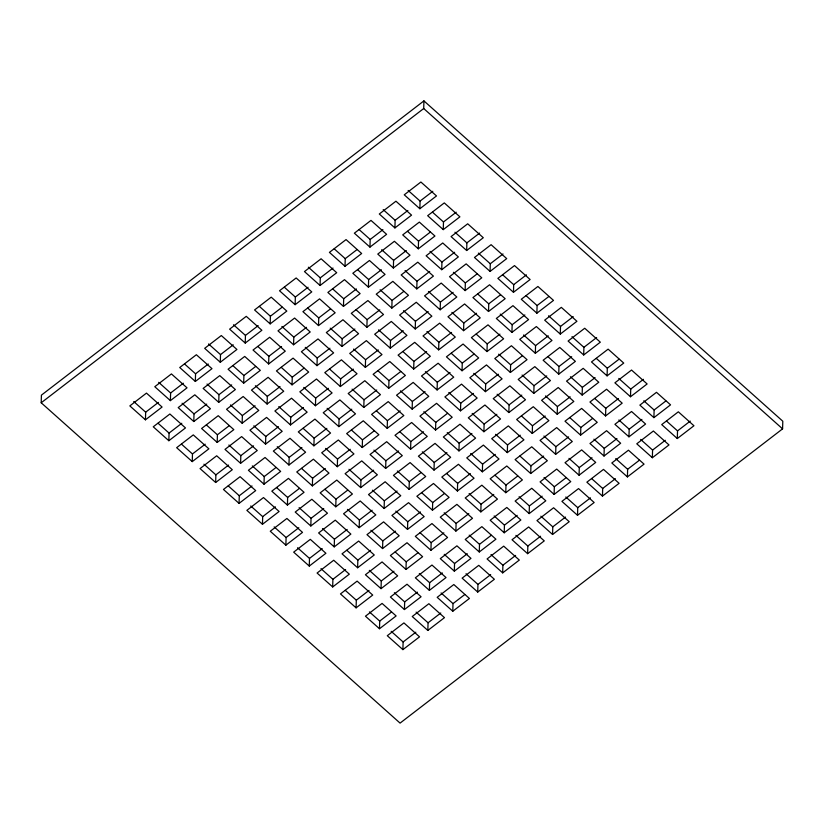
<?xml version="1.0" encoding="UTF-8"?>
<svg xmlns="http://www.w3.org/2000/svg" width="824" height="824" viewBox="0 0 824 824"><rect width="100%" height="100%" fill="white"/><g stroke="black" fill="none" stroke-linecap="round" stroke-linejoin="round"><path stroke-width="1.24" d="M41.2 402.781L41.416 395.139L423.927 100.889L782.8 421.219L782.584 428.861L400.073 723.111L41.2 402.781L423.711 108.531L423.927 100.889M145.446 419.828L129.842 405.902L146.476 393.11L162.081 407.035L145.446 419.828L145.663 412.185L133.725 401.535M168.848 440.727L153.254 426.791L169.878 413.998L185.482 427.924L168.848 440.727L169.064 433.074L158.053 423.237M170.393 400.639L154.788 386.714L171.423 373.921L187.027 387.847L170.393 400.639L170.609 392.997L158.672 382.336M192.26 461.615L176.655 447.69L193.28 434.897L208.884 448.822L192.26 461.615L192.466 453.962L181.455 444.136M193.794 421.528L178.2 407.602L194.825 394.809L210.429 408.735L193.794 421.528L194.011 413.885L182.083 403.235M195.34 381.45L179.735 367.525L196.37 354.732L211.974 368.658L195.34 381.45L195.556 373.797L184.545 363.971M215.661 482.503L200.057 468.578L216.691 455.785L232.296 469.711L215.661 482.503L215.878 474.851L203.94 464.2M217.206 442.426L201.602 428.501L218.226 415.698L233.831 429.634L217.206 442.426L217.412 434.773L206.402 424.947M218.741 402.339L203.147 388.413L219.771 375.62L235.376 389.546L218.741 402.339L218.957 394.696L207.03 384.046M220.286 362.261L204.682 348.336L221.316 335.543L236.921 349.469L220.286 362.261L220.502 354.608L208.565 343.958M239.063 503.392L223.458 489.466L240.093 476.674L255.698 490.599L239.063 503.392L239.279 495.749L228.269 485.913M240.608 463.315L225.004 449.389L241.638 436.596L257.243 450.522L240.608 463.315L240.824 455.662L228.887 445.012M242.153 423.237L226.548 409.301L243.173 396.509L258.777 410.434L242.153 423.237L242.359 415.584L230.432 404.934M243.688 383.15L228.094 369.224L244.718 356.432L260.322 370.357L243.688 383.15L243.904 375.497L232.893 365.671M245.233 343.072L229.628 329.147L246.263 316.344L261.867 330.28L245.233 343.072L245.449 335.419L233.511 324.769M262.475 524.291L246.87 510.355L263.495 497.562L279.099 511.488L262.475 524.291L262.681 516.638L250.754 505.988M264.01 484.203L248.405 470.277L265.04 457.485L280.644 471.41L264.01 484.203L264.226 476.56L252.298 465.91M265.555 444.126L249.95 430.2L266.585 417.408L282.189 431.333L265.555 444.126L265.771 436.473L253.833 425.823M267.1 404.038L251.495 390.113L268.119 377.32L283.724 391.246L267.1 404.038L267.306 396.396L255.378 385.745M268.634 363.961L253.04 350.035L269.664 337.243L285.269 351.168L268.634 363.961L268.851 356.308L257.84 346.482M270.179 323.883L254.575 309.948L271.209 297.155L286.814 311.091L270.179 323.883L270.396 316.231L259.385 306.394M285.877 545.179L270.272 531.253L286.906 518.461L302.511 532.386L285.877 545.179L286.093 537.526L274.155 526.876M287.422 505.091L271.817 491.166L288.441 478.373L304.046 492.299L287.422 505.091L287.627 497.449L276.617 487.612M288.956 465.014L273.352 451.089L289.986 438.296L305.591 452.222L288.956 465.014L289.173 457.361L277.245 446.711M290.501 424.937L274.897 411.001L291.531 398.208L307.136 412.144L290.501 424.937L290.718 417.284L278.78 406.634M292.046 384.849L276.442 370.924L293.066 358.131L308.67 372.057L292.046 384.849L292.252 377.207L281.242 367.37M293.581 344.772L277.987 330.846L294.611 318.054L310.215 331.979L293.581 344.772L293.797 337.119L281.87 326.469M295.126 304.684L279.521 290.759L296.156 277.966L311.76 291.892L295.126 304.684L295.342 297.042L284.332 287.205M309.278 566.067L293.674 552.142L310.308 539.349L325.913 553.275L309.278 566.067L309.494 558.414L297.557 547.764M310.823 525.99L295.219 512.064L311.853 499.262L327.458 513.197L310.823 525.99L311.039 518.337L299.102 507.687M312.368 485.903L296.764 471.977L313.388 459.184L328.992 473.11L312.368 485.903L312.574 478.26L301.563 468.423M313.903 445.825L298.298 431.9L314.933 419.107L330.537 433.033L313.903 445.825L314.119 438.172L303.108 428.346M315.448 405.748L299.843 391.812L316.478 379.019L332.082 392.945L315.448 405.748L315.664 398.095L303.726 387.445M316.993 365.66L301.388 351.735L318.012 338.942L333.617 352.868L316.993 365.66L317.199 358.007L305.271 347.357M318.528 325.583L302.933 311.657L319.558 298.854L335.162 312.79L318.528 325.583L318.744 317.93L307.733 308.104M320.072 285.495L304.468 271.57L321.103 258.777L336.707 272.703L320.072 285.495L320.289 277.853L308.351 267.203M332.68 586.956L317.086 573.03L333.71 560.238L349.314 574.163L332.68 586.956L332.896 579.313L320.969 568.663M334.225 546.879L318.62 532.953L335.255 520.16L350.859 534.086L334.225 546.879L334.441 539.226L322.503 528.575M335.77 506.801L320.165 492.865L336.8 480.073L352.404 493.998L335.77 506.801L335.986 499.148L324.965 489.312M337.315 466.714L321.71 452.788L338.334 439.995L353.939 453.921L337.315 466.714L337.521 459.071L325.593 448.421M338.849 426.636L323.245 412.711L339.879 399.918L355.484 413.844L338.849 426.636L339.066 418.983L327.138 408.333M340.394 386.549L324.79 372.623L341.424 359.831L357.029 373.756L340.394 386.549L340.611 378.906L329.59 369.07M341.939 346.471L326.335 332.546L342.959 319.753L358.564 333.679L341.939 346.471L342.145 338.818L330.218 328.168M343.474 306.394L327.88 292.458L344.504 279.666L360.109 293.602L343.474 306.394L343.69 298.741L332.68 288.905M345.019 266.307L329.415 252.381L346.049 239.588L361.654 253.514L345.019 266.307L345.235 258.664L334.225 248.827M356.092 607.855L340.487 593.919L357.122 581.126L372.716 595.062L356.092 607.855L356.308 600.202L345.287 590.365M357.626 567.767L342.032 553.841L358.656 541.049L374.261 554.974L357.626 567.767L357.843 560.124L346.832 550.288M359.171 527.69L343.567 513.764L360.201 500.971L375.806 514.897L359.171 527.69L359.388 520.037L347.45 509.387M360.716 487.602L345.112 473.676L361.746 460.884L377.351 474.809L360.716 487.602L360.933 479.959L348.995 469.309M362.261 447.525L346.657 433.599L363.281 420.807L378.886 434.732L362.261 447.525L362.467 439.872L351.457 430.046M363.796 407.447L348.192 393.512L364.826 380.719L380.431 394.655L363.796 407.447L364.012 399.794L352.085 389.144M365.341 367.36L349.737 353.434L366.371 340.642L381.976 354.567L365.341 367.36L365.557 359.717L353.62 349.067M366.886 327.283L351.281 313.357L367.906 300.564L383.51 314.49L366.886 327.283L367.092 319.63L356.081 309.803M368.421 287.195L352.827 273.269L369.451 260.477L385.055 274.402L368.421 287.195L368.637 279.552L357.626 269.716M369.966 247.118L354.361 233.192L370.996 220.399L386.6 234.325L369.966 247.118L370.182 239.465L359.171 229.638M379.493 628.743L365.454 616.208L382.079 603.415L396.128 615.95L379.493 628.743L379.709 621.09L369.409 611.902M381.038 588.655L365.434 574.73L382.068 561.937L397.662 575.863L381.038 588.655L381.255 581.013L369.317 570.363M382.573 548.578L366.979 534.652L383.603 521.86L399.207 535.785L382.573 548.578L382.789 540.925L370.862 530.275M384.118 508.501L368.513 494.575L385.148 481.772L400.752 495.708L384.118 508.501L384.334 500.848L372.397 490.198M385.663 468.413L370.058 454.488L386.693 441.695L402.297 455.621L385.663 468.413L385.879 460.771L373.942 450.12M387.208 428.336L371.603 414.41L388.228 401.618L403.832 415.543L387.208 428.336L387.414 420.683L376.403 410.857M388.743 388.259L373.138 374.323L389.773 361.53L405.377 375.456L388.743 388.259L388.959 380.606L377.948 370.769M390.288 348.171L374.683 334.245L391.318 321.453L406.922 335.378L390.288 348.171L390.504 340.518L378.566 329.868M391.833 308.094L376.228 294.168L392.852 281.365L408.457 295.301L391.833 308.094L392.039 300.441L380.111 289.791M393.367 268.006L377.773 254.08L394.397 241.288L410.002 255.213L393.367 268.006L393.584 260.363L381.656 249.713M394.912 227.929L379.308 214.003L395.942 201.21L411.547 215.136L394.912 227.929L395.129 220.276L383.191 209.626M402.895 649.631L387.29 635.706L403.925 622.913L419.529 636.839L402.895 649.631L403.111 641.978L391.184 631.328M404.44 609.554L390.401 597.019L407.025 584.226L421.074 596.761L404.44 609.554L404.656 601.901L394.356 592.714M405.985 569.466L390.38 555.541L407.015 542.748L422.609 556.674L405.985 569.466L406.201 561.824L395.18 551.987M407.519 529.389L391.925 515.463L408.549 502.671L424.154 516.596L407.519 529.389L407.736 521.736L395.808 511.086M409.065 489.312L393.46 475.376L410.094 462.583L425.699 476.509L409.065 489.312L409.281 481.659L397.343 471.009M410.609 449.224L395.005 435.299L411.639 422.506L427.244 436.432L410.609 449.224L410.826 441.582L399.805 431.745M412.154 409.147L396.55 395.221L413.174 382.418L428.779 396.354L412.154 409.147L412.361 401.494L400.433 390.844M413.689 369.059L398.085 355.134L414.719 342.341L430.324 356.267L413.689 369.059L413.906 361.417L402.895 351.58M415.234 328.982L399.63 315.056L416.264 302.264L431.869 316.189L415.234 328.982L415.451 321.329L403.513 310.679M416.779 288.905L401.175 274.969L417.799 262.176L433.403 276.102L416.779 288.905L416.985 281.252L405.058 270.602M418.314 248.817L402.72 234.892L419.344 222.099L434.948 236.025L418.314 248.817L418.53 241.175L407.519 231.338M419.859 208.74L404.254 194.814L420.889 182.022L436.493 195.947L419.859 208.74L420.075 201.087L408.137 190.437M427.841 630.442L412.237 616.517L428.871 603.724L444.476 617.65L427.841 630.442L428.058 622.789L416.13 612.139M429.386 590.365L415.348 577.83L431.972 565.037L446.021 577.562L429.386 590.365L429.603 582.712L419.303 573.525M430.931 550.278L415.327 536.352L431.961 523.559L447.556 537.485L430.931 550.278L431.148 542.635L420.127 532.798M432.466 510.2L416.872 496.275L433.496 483.482L449.101 497.408L432.466 510.2L432.682 502.547L421.672 492.721M434.011 470.113L418.407 456.187L435.041 443.394L450.646 457.32L434.011 470.113L434.227 462.47L422.29 451.82M435.556 430.035L419.952 416.11L436.586 403.317L452.191 417.243L435.556 430.035L435.772 422.382L423.835 411.732M437.101 389.958L421.497 376.022L438.121 363.229L453.725 377.165L437.101 389.958L437.307 382.305L425.38 371.655M438.636 349.87L423.031 335.945L439.666 323.152L455.27 337.078L438.636 349.87L438.852 342.228L426.925 331.578M440.181 309.793L424.576 295.868L441.211 283.075L456.815 297.001L440.181 309.793L440.397 302.14L428.459 291.49M441.726 269.706L426.121 255.78L442.746 242.987L458.35 256.913L441.726 269.706L441.932 262.063L430.004 251.413M443.261 229.628L427.666 215.703L444.291 202.91L459.895 216.836L443.261 229.628L443.477 221.975L432.466 212.149M452.788 611.254L437.183 597.328L453.818 584.535L469.423 598.461L452.788 611.254L453.004 603.601L441.077 592.95M454.333 571.166L440.294 558.631L456.918 545.838L470.968 558.373L454.333 571.166L454.549 563.523L444.249 554.325M455.878 531.089L440.274 517.163L456.908 504.37L472.502 518.296L455.878 531.089L456.094 523.436L444.157 512.786M457.413 491.011L441.818 477.075L458.443 464.283L474.047 478.219L457.413 491.011L457.629 483.358L446.618 473.532M458.958 450.924L443.353 436.998L459.988 424.206L475.592 438.131L458.958 450.924L459.174 443.281L447.236 432.631M460.503 410.846L444.898 396.921L461.533 384.128L477.137 398.054L460.503 410.846L460.719 403.193L448.781 392.543M462.048 370.759L446.443 356.833L463.067 344.041L478.672 357.966L462.048 370.759L462.254 363.116L451.243 353.28M463.582 330.682L447.978 316.756L464.612 303.963L480.217 317.889L463.582 330.682L463.799 323.029L451.871 312.378M465.127 290.604L449.523 276.679L466.157 263.876L481.762 277.812L465.127 290.604L465.344 282.951L453.406 272.301M466.672 250.517L451.068 236.591L467.692 223.798L483.297 237.724L466.672 250.517L466.878 242.874L454.951 232.224M477.735 592.065L462.13 578.139L478.765 565.336L494.369 579.272L477.735 592.065L477.951 584.412L466.024 573.761M479.28 551.977L465.241 539.442L481.865 526.649L495.914 539.184L479.28 551.977L479.496 544.334L469.196 535.136M480.825 511.9L465.22 497.974L481.855 485.182L497.449 499.107L480.825 511.9L481.041 504.247L469.103 493.597M482.359 471.822L466.765 457.887L483.389 445.094L498.994 459.019L482.359 471.822L482.576 464.169L470.648 453.519M483.904 431.735L468.3 417.809L484.934 405.017L500.539 418.942L483.904 431.735L484.121 424.082L472.183 413.432M485.449 391.658L469.845 377.732L486.479 364.929L502.084 378.865L485.449 391.658L485.666 384.005L473.728 373.354M486.994 351.57L471.39 337.644L488.014 324.852L503.618 338.777L486.994 351.57L487.2 343.927L476.19 334.091M488.529 311.493L472.924 297.567L489.559 284.774L505.163 298.7L488.529 311.493L488.745 303.84L477.735 294.014M490.074 271.415L474.469 257.479L491.104 244.687L506.709 258.612L490.074 271.415L490.29 263.762L478.353 253.112M502.681 572.876L487.077 558.94L503.711 546.147L519.316 560.073L502.681 572.876L502.898 565.223L490.97 554.573M504.226 532.788L490.187 520.253L506.812 507.46L520.861 519.995L504.226 532.788L504.442 525.146L494.143 515.948M505.771 492.711L490.167 478.785L506.801 465.993L522.395 479.918L505.771 492.711L505.988 485.058L494.966 475.232M507.306 452.623L491.712 438.698L508.336 425.905L523.94 439.831L507.306 452.623L507.522 444.981L495.595 434.33M508.851 412.546L493.246 398.62L509.881 385.828L525.485 399.753L508.851 412.546L509.067 404.893L497.13 394.243M510.396 372.469L494.791 358.533L511.426 345.74L527.03 359.676L510.396 372.469L510.612 364.816L498.674 354.166M511.941 332.381L496.336 318.455L512.961 305.663L528.565 319.588L511.941 332.381L512.147 324.738L500.219 314.088M513.476 292.304L497.871 278.378L514.506 265.586L530.11 279.511L513.476 292.304L513.692 284.651L502.681 274.825M527.628 553.676L512.034 539.751L528.658 526.958L544.262 540.884L527.628 553.676L527.844 546.034L515.917 535.384M529.173 513.599L515.134 501.064L531.758 488.272L545.807 500.807L529.173 513.599L529.389 505.946L519.089 496.759M530.718 473.522L515.113 459.586L531.748 446.793L547.342 460.729L530.718 473.522L530.934 465.869L519.913 456.043M532.253 433.434L516.658 419.509L533.283 406.716L548.887 420.642L532.253 433.434L532.469 425.792L521.458 415.955M533.798 393.357L518.193 379.431L534.827 366.639L550.432 380.564L533.798 393.357L534.014 385.704L522.076 375.054M535.342 353.269L519.738 339.344L536.373 326.551L551.977 340.477L535.342 353.269L535.559 345.627L523.621 334.977M536.888 313.192L521.283 299.267L537.907 286.474L553.512 300.399L536.888 313.192L537.094 305.539L526.083 295.713M552.574 534.488L536.98 520.562L553.604 507.769L569.209 521.695L552.574 534.488L552.791 526.845L540.863 516.195M554.119 494.41L540.081 481.875L556.705 469.083L570.754 481.618L554.119 494.41L554.336 486.757L544.036 477.57M555.664 454.333L540.06 440.397L556.694 427.604L572.289 441.53L555.664 454.333L555.881 446.68L543.943 436.03M557.199 414.245L541.605 400.32L558.229 387.527L573.834 401.453L557.199 414.245L557.415 406.593L545.488 395.942M558.744 374.168L543.14 360.243L559.774 347.44L575.379 361.376L558.744 374.168L558.96 366.515L547.95 356.689M560.289 334.081L544.685 320.155L561.319 307.362L576.924 321.288L560.289 334.081L560.505 326.438L548.568 315.788M577.521 515.299L561.927 501.373L578.551 488.581L594.156 502.506L577.521 515.299L577.737 507.656L565.81 496.996M579.066 475.221L565.027 462.686L581.651 449.894L595.701 462.429L579.066 475.221L579.282 467.569L568.982 458.381M580.611 435.134L565.006 421.208L581.641 408.416L597.235 422.341L580.611 435.134L580.827 427.491L569.806 417.655M582.146 395.057L566.551 381.131L583.176 368.338L598.78 382.264L582.146 395.057L582.362 387.404L570.435 376.753M583.691 354.979L568.086 341.043L584.721 328.251L600.325 342.176L583.691 354.979L583.907 347.326L571.969 336.676M602.468 496.11L586.873 482.184L603.498 469.392L619.102 483.317L602.468 496.11L602.684 488.457L591.673 478.631M604.013 456.033L589.974 443.497L606.598 430.705L620.647 443.24L604.013 456.033L604.229 448.38L593.929 439.192M605.558 415.945L589.953 402.019L606.588 389.227L622.182 403.152L605.558 415.945L605.774 408.302L594.753 398.466M607.092 375.868L591.498 361.942L608.122 349.149L623.727 363.075L607.092 375.868L607.309 368.215L596.298 358.389M627.414 476.921L611.82 462.995L628.444 450.203L644.049 464.128L627.414 476.921L627.63 469.268L615.703 458.618M628.959 436.833L614.92 424.308L631.544 411.506L645.594 424.041L628.959 436.833L629.176 429.191L618.875 419.993M630.504 396.756L614.9 382.83L631.534 370.038L647.128 383.963L630.504 396.756L630.721 389.103L618.783 378.453M652.361 457.732L636.767 443.806L653.391 431.003L668.995 444.939L652.361 457.732L652.577 450.079L640.65 439.429M653.906 417.644L639.867 405.109L656.491 392.317L670.54 404.852L653.906 417.644L654.122 410.002L643.822 400.804M677.307 438.543L661.713 424.607L678.337 411.815L693.942 425.751L677.307 438.543L677.524 430.89L666.513 421.054M145.663 412.185L158.383 402.4M170.609 392.997L183.33 383.212M195.556 373.797L208.276 364.023M220.502 354.608L233.223 344.823M245.449 335.419L258.17 325.635M270.396 316.231L282.138 307.197M295.342 297.042L308.063 287.257M320.289 277.853L333.009 268.068M345.235 258.664L356.977 249.631M370.182 239.465L382.903 229.69M395.129 220.276L407.849 210.491M420.075 201.087L432.796 191.302M169.064 433.074L181.785 423.289M194.011 413.885L206.731 404.1M218.957 394.696L231.678 384.911M243.904 375.497L255.646 366.474M268.851 356.308L281.571 346.533M293.797 337.119L306.518 327.334M318.744 317.93L330.486 308.897M343.69 298.741L356.411 288.956M368.637 279.552L381.358 269.767M393.584 260.363L406.304 250.578M418.53 241.175L430.272 232.141M443.477 221.975L456.197 212.201M192.466 453.962L205.186 444.177M217.412 434.773L229.154 425.74M242.359 415.584L255.08 405.799M267.306 396.396L280.026 386.611M292.252 377.207L303.994 368.173M317.199 358.007L329.919 348.233M342.145 338.818L354.866 329.044M367.092 319.63L379.812 309.845M392.039 300.441L403.781 291.408M416.985 281.252L429.706 271.467M441.932 262.063L454.652 252.278M466.878 242.874L479.599 233.089M215.878 474.851L228.588 465.076M240.824 455.662L253.535 445.877M265.771 436.473L278.481 426.688M290.718 417.284L303.428 407.499M315.664 398.095L328.374 388.31M340.611 378.906L353.321 369.121M365.557 359.717L378.267 349.932M390.504 340.518L403.214 330.743M415.451 321.329L428.161 311.544M440.397 302.14L453.107 292.355M465.344 282.951L477.075 273.918M490.29 263.762L503.001 253.977M239.279 495.749L252 485.964M264.226 476.56L275.968 467.527M289.173 457.361L301.893 447.587M314.119 438.172L326.84 428.387M339.066 418.983L351.786 409.198M364.012 399.794L376.733 390.01M388.959 380.606L400.701 371.572M413.906 361.417L426.626 351.632M438.852 342.228L451.573 332.443M463.799 323.029L476.519 313.254M488.745 303.84L500.487 294.817M513.692 284.651L526.412 274.866M262.681 516.638L275.401 506.853M287.627 497.449L299.369 488.416M312.574 478.26L325.295 468.475M337.521 459.071L350.241 449.286M362.467 439.872L374.209 430.849M387.414 420.683L400.134 410.898M412.361 401.494L425.081 391.709M437.307 382.305L450.028 372.52M462.254 363.116L473.996 354.083M487.2 343.927L499.921 334.142M512.147 324.738L524.867 314.953M537.094 305.539L548.836 296.516M286.093 537.526L298.803 527.741M311.039 518.337L323.75 508.552M335.986 499.148L347.718 490.115M360.933 479.959L373.643 470.174M385.879 460.771L398.589 450.986M410.826 441.582L423.536 431.797M435.772 422.382L447.504 413.36M460.719 403.193L473.429 393.409M485.666 384.005L498.376 374.22M510.612 364.816L522.344 355.783M535.559 345.627L548.269 335.842M560.505 326.438L573.216 316.653M309.494 558.414L322.215 548.64M334.441 539.226L347.162 529.441M359.388 520.037L372.108 510.252M384.334 500.848L397.055 491.063M409.281 481.659L421.023 472.626M434.227 462.47L446.948 452.685M459.174 443.281L471.894 433.496M484.121 424.082L496.841 414.307M509.067 404.893L521.788 395.118M534.014 385.704L546.734 375.919M558.96 366.515L571.681 356.73M583.907 347.326L596.628 337.541M332.896 579.313L345.617 569.528M357.843 560.124L370.563 550.339M382.789 540.925L395.51 531.15M407.736 521.736L420.456 511.951M432.682 502.547L444.424 493.514M457.629 483.358L470.349 473.573M482.576 464.169L495.296 454.385M507.522 444.981L520.243 435.196M532.469 425.792L545.189 416.007M557.415 406.593L570.136 396.818M582.362 387.404L595.082 377.629M607.309 368.215L619.051 359.182M356.308 600.202L369.018 590.417M381.255 581.013L393.965 571.228M406.201 561.824L417.933 552.791M431.148 542.635L443.858 532.85M456.094 523.436L468.804 513.661M481.041 504.247L493.751 494.462M505.988 485.058L517.719 476.025M530.934 465.869L543.644 456.084M555.881 446.68L568.591 436.895M580.827 427.491L592.559 418.458M605.774 408.302L618.484 398.517M630.721 389.103L643.431 379.328M379.709 621.09L391.452 612.057M404.656 601.901L417.377 592.116M429.603 582.712L442.323 572.927M454.549 563.523L467.27 553.738M479.496 544.334L491.238 535.301M504.442 525.146L517.163 515.361M529.389 505.946L542.11 496.172M554.336 486.757L566.078 477.724M579.282 467.569L592.003 457.784M604.229 448.38L616.949 438.595M629.176 429.191L641.896 419.406M654.122 410.002L665.864 400.969M403.111 641.978L415.832 632.204M428.058 622.789L440.778 613.005M453.004 603.601L464.746 594.567M477.951 584.412L490.671 574.627M502.898 565.223L515.618 555.438M527.844 546.034L540.565 536.249M552.791 526.845L565.511 517.06M577.737 507.656L590.458 497.871M602.684 488.457L615.404 478.682M627.63 469.268L639.373 460.235M652.577 450.079L665.298 440.294M677.524 430.89L690.244 421.105M423.711 108.531L782.584 428.861"/></g></svg>
